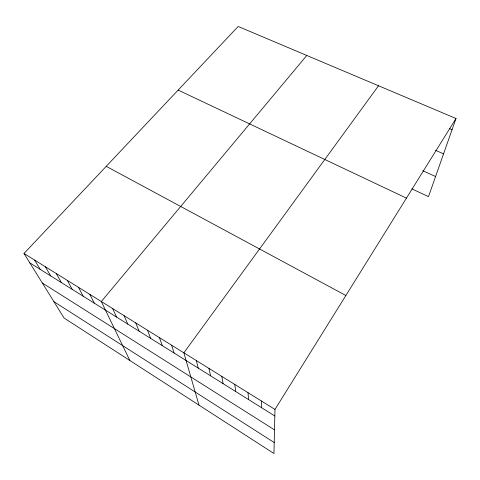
<?xml version="1.0" encoding="UTF-8"?>
<svg xmlns="http://www.w3.org/2000/svg" width="480" height="480" viewBox="0 0 480 480"><rect width="100%" height="100%" fill="white"/><g stroke="black" fill="none" stroke-linecap="round" stroke-linejoin="round"><path stroke-width="0.72" d="M456 118.494L274.986 409.428L273.96 453.528L64.074 318.03L24 253.482L238.17 26.472L456 118.494L428.508 196.632L411.882 188.868M378.54 85.77L183.864 352.812L198.984 405.126M306.786 55.458L101.31 301.518L129.864 360.504M449.436 128.55L452.064 129.678M435.594 150.342L443.556 153.864M422.826 170.724L435.582 176.532M178.152 90.084L406.452 198.132M106.218 166.332L345.87 295.5M24 253.482L274.986 409.428M29.826 262.866L274.836 415.986M42.324 283.002L274.512 429.876M53.904 301.656L274.218 442.554M34.602 260.07L40.218 269.364M45.348 266.748L50.742 275.94M56.244 273.51L61.404 282.6M67.278 280.374L72.21 289.356M78.468 287.322L83.154 296.196M89.814 294.372L94.248 303.126M112.626 308.55L116.55 317.064M124.098 315.672L127.758 324.072M135.72 322.896L139.116 331.164M147.51 330.222L150.624 338.358M159.462 337.644L162.288 345.648M171.576 345.174L174.108 353.034M196.332 360.552L198.246 368.118M208.968 368.412L210.57 375.822M221.796 376.374L223.062 383.628M234.804 384.462L235.728 391.548M248.004 392.658L248.58 399.576M261.396 400.98L261.612 407.718"/></g></svg>
